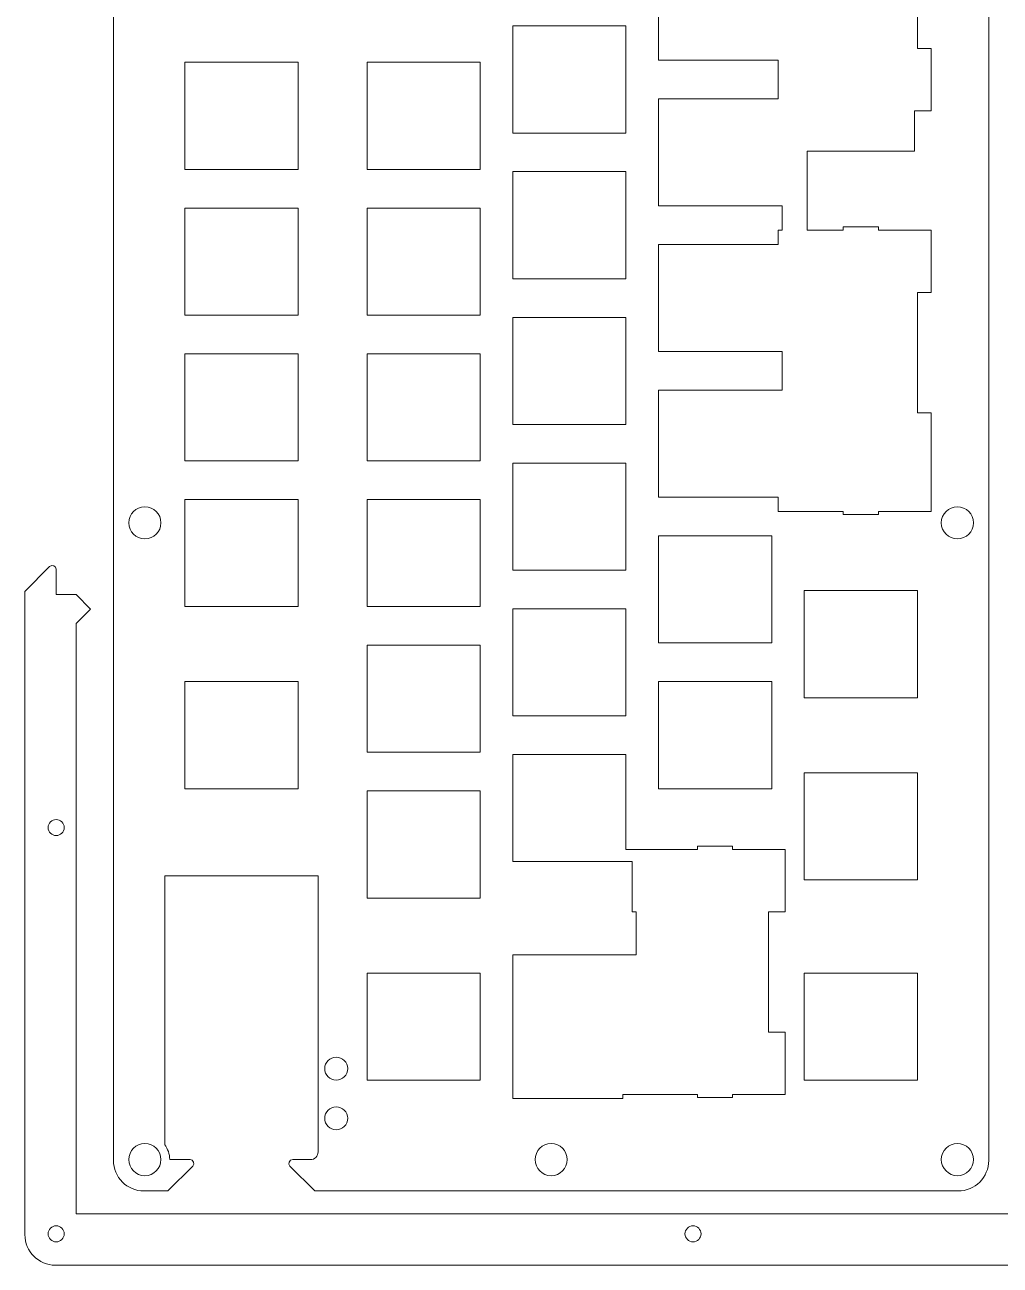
# Model space of a CAD drawing. Header units: millimetres. Extents: x -115 to 298, y -278 to -6.
# Drawn here: x 2.5 to 130, y -278.2 to -116.1 of the extents above; entities that cross this region are included whole.
import ezdxf

# ---------------------------------------------------------------- set-up
doc = ezdxf.new("R2010")
doc.units = ezdxf.units.MM
doc.header["$MEASUREMENT"] = 0
doc.layers.add('cut', color=7, linetype='Continuous', lineweight=0)

msp = doc.modelspace()

# ---------------------------------------------------------------- linework, layer by layer
at = {"layer": 'cut', "color": 18, "lineweight": 9, "true_color": 0x000000}
for points, knots in [([(124.46, -6.5), (124.46, -6.5), (18.04, -6.5), (18.04, -6.5), (15.83, -6.5), (14.04, -8.29), (14.04, -10.5), (14.04, -10.5), (14.04, -264.55), (14.04, -264.55), (14.04, -266.76), (15.83, -268.55), (18.04, -268.55), (18.04, -268.55), (21.17, -268.55), (21.17, -268.55), (21.17, -268.55), (24.41, -265.31), (24.41, -265.31), (24.73, -264.99), (24.51, -264.45), (24.06, -264.45), (24.06, -264.45), (21.4, -264.45), (21.4, -264.45), (21.4, -264.45), (21.4, -264.45), (21.4, -264.45), (21.4, -263.72), (21.15, -263.04), (20.74, -262.5), (20.74, -262.5), (20.74, -227.34), (20.74, -227.34), (20.74, -227.34), (40.79, -227.34), (40.79, -227.34), (40.79, -227.34), (40.79, -263.45), (40.79, -263.45), (40.79, -264), (40.35, -264.45), (39.79, -264.45), (39.79, -264.45), (37.48, -264.45), (37.48, -264.45), (37.03, -264.45), (36.81, -264.99), (37.12, -265.31), (37.12, -265.31), (40.37, -268.55), (40.37, -268.55), (40.37, -268.55), (124.46, -268.55), (124.46, -268.55), (126.66, -268.55), (128.46, -266.76), (128.46, -264.55), (128.46, -264.55), (128.46, -10.5), (128.46, -10.5), (128.46, -8.29), (126.66, -6.5), (124.46, -6.5)], [0, 0, 0, 0, 1, 1, 1, 2, 2, 2, 3, 3, 3, 4, 4, 4, 5, 5, 5, 6, 6, 6, 7, 7, 7, 8, 8, 8, 9, 9, 9, 10, 10, 10, 11, 11, 11, 12, 12, 12, 13, 13, 13, 14, 14, 14, 15, 15, 15, 16, 16, 16, 17, 17, 17, 18, 18, 18, 19, 19, 19, 20, 20, 20, 21, 21, 21, 21]), ([(120.94, -79.71), (120.94, -79.71), (118.74, -79.71), (118.74, -79.71), (118.74, -79.71), (118.74, -84.99), (118.74, -84.99), (118.74, -84.99), (104.74, -84.99), (104.74, -84.99), (104.74, -84.99), (104.74, -95.3), (104.74, -95.3), (104.74, -95.3), (109.45, -95.3), (109.45, -95.3), (109.45, -95.3), (109.45, -94.88), (109.45, -94.88), (109.45, -94.88), (109.45, -94.88), (109.45, -94.88), (109.45, -94.88), (109.45, -94.88), (109.45, -94.88), (109.45, -94.88), (114.04, -94.88), (114.04, -94.88), (114.04, -94.88), (114.04, -94.88), (114.04, -94.88), (114.04, -94.88), (114.04, -94.88), (114.04, -94.88), (114.04, -94.88), (114.04, -95.3), (114.04, -95.3), (114.04, -95.3), (120.94, -95.3), (120.94, -95.3), (120.94, -95.3), (120.94, -103.46), (120.94, -103.46), (120.94, -103.46), (119.14, -103.46), (119.14, -103.46), (119.14, -103.46), (119.14, -119.18), (119.14, -119.18), (119.14, -119.18), (120.94, -119.18), (120.94, -119.18), (120.94, -119.18), (120.94, -127.34), (120.94, -127.34), (120.94, -127.34), (118.74, -127.34), (118.74, -127.34), (118.74, -127.34), (118.74, -132.62), (118.74, -132.62), (118.74, -132.62), (104.74, -132.62), (104.74, -132.62), (104.74, -132.62), (104.74, -142.94), (104.74, -142.94), (104.74, -142.94), (109.45, -142.94), (109.45, -142.94), (109.45, -142.94), (109.45, -142.52), (109.45, -142.52), (109.45, -142.52), (114.04, -142.52), (114.04, -142.52), (114.04, -142.52), (114.04, -142.94), (114.04, -142.94), (114.04, -142.94), (120.94, -142.94), (120.94, -142.94), (120.94, -142.94), (120.94, -151.1), (120.94, -151.1), (120.94, -151.1), (119.14, -151.1), (119.14, -151.1), (119.14, -151.1), (119.14, -166.82), (119.14, -166.82), (119.14, -166.82), (120.94, -166.82), (120.94, -166.82), (120.94, -166.82), (120.94, -179.7), (120.94, -179.7), (120.94, -179.7), (114.04, -179.7), (114.04, -179.7), (114.04, -179.7), (114.04, -180.1), (114.04, -180.1), (114.04, -180.1), (109.45, -180.1), (109.45, -180.1), (109.45, -180.1), (109.45, -179.7), (109.45, -179.7), (109.45, -179.7), (100.94, -179.7), (100.94, -179.7), (100.94, -179.7), (100.94, -177.86), (100.94, -177.86), (100.94, -177.86), (85.29, -177.86), (85.29, -177.86), (85.29, -177.86), (85.29, -163.86), (85.29, -163.86), (85.29, -163.86), (101.44, -163.86), (101.44, -163.86), (101.44, -163.86), (101.44, -158.81), (101.44, -158.81), (101.44, -158.81), (85.29, -158.81), (85.29, -158.81), (85.29, -158.81), (85.29, -144.81), (85.29, -144.81), (85.29, -144.81), (100.94, -144.82), (100.94, -144.82), (100.94, -144.82), (100.94, -142.94), (100.94, -142.94), (100.94, -142.94), (101.44, -142.94), (101.44, -142.94), (101.44, -142.94), (101.44, -139.76), (101.44, -139.76), (101.44, -139.76), (85.29, -139.76), (85.29, -139.76), (85.29, -139.76), (85.29, -125.76), (85.29, -125.76), (85.29, -125.76), (100.94, -125.76), (100.94, -125.76), (100.94, -125.76), (100.94, -120.71), (100.94, -120.71), (100.94, -120.71), (85.29, -120.71), (85.29, -120.71), (85.29, -120.71), (85.29, -106.71), (85.29, -106.71), (85.29, -106.71), (101.44, -106.71), (101.44, -106.71), (101.44, -106.71), (101.44, -103.46), (101.44, -103.46), (101.44, -103.46), (100.94, -103.46), (100.94, -103.46), (100.94, -103.46), (100.94, -101.66), (100.94, -101.66), (100.94, -101.66), (85.29, -101.66), (85.29, -101.66), (85.29, -101.66), (85.29, -87.66), (85.29, -87.66), (85.29, -87.66), (101.44, -87.66), (101.44, -87.66), (101.44, -87.66), (101.44, -82.61), (101.44, -82.61), (101.44, -82.61), (85.29, -82.61), (85.29, -82.61), (85.29, -82.61), (85.29, -68.61), (85.29, -68.61), (85.29, -68.61), (99.69, -68.61), (99.69, -68.61), (99.69, -68.61), (99.69, -71.55), (99.69, -71.55), (99.69, -71.55), (104.74, -71.55), (104.74, -71.55), (104.74, -71.55), (104.74, -70.99), (104.74, -70.99), (104.74, -70.99), (118.74, -70.99), (118.74, -70.99), (118.74, -70.99), (118.74, -71.55), (118.74, -71.55), (118.74, -71.55), (120.94, -71.55), (120.94, -71.55), (120.94, -71.55), (120.94, -79.71), (120.94, -79.71)], [0, 0, 0, 0, 1, 1, 1, 2, 2, 2, 3, 3, 3, 4, 4, 4, 5, 5, 5, 6, 6, 6, 7, 7, 7, 8, 8, 8, 9, 9, 9, 10, 10, 10, 11, 11, 11, 12, 12, 12, 13, 13, 13, 14, 14, 14, 15, 15, 15, 16, 16, 16, 17, 17, 17, 18, 18, 18, 19, 19, 19, 20, 20, 20, 21, 21, 21, 22, 22, 22, 23, 23, 23, 24, 24, 24, 25, 25, 25, 26, 26, 26, 27, 27, 27, 28, 28, 28, 29, 29, 29, 30, 30, 30, 31, 31, 31, 32, 32, 32, 33, 33, 33, 34, 34, 34, 35, 35, 35, 36, 36, 36, 37, 37, 37, 38, 38, 38, 39, 39, 39, 40, 40, 40, 41, 41, 41, 42, 42, 42, 43, 43, 43, 44, 44, 44, 45, 45, 45, 46, 46, 46, 47, 47, 47, 48, 48, 48, 49, 49, 49, 50, 50, 50, 51, 51, 51, 52, 52, 52, 53, 53, 53, 54, 54, 54, 55, 55, 55, 56, 56, 56, 57, 57, 57, 58, 58, 58, 59, 59, 59, 60, 60, 60, 61, 61, 61, 62, 62, 62, 63, 63, 63, 64, 64, 64, 65, 65, 65, 66, 66, 66, 67, 67, 67, 68, 68, 68, 69, 69, 69, 70, 70, 70, 71, 71, 71, 72, 72, 72, 72]), ([(66.24, -130.24), (66.24, -130.24), (66.24, -116.24), (66.24, -116.24), (66.24, -116.24), (81.04, -116.24), (81.04, -116.24), (81.04, -116.24), (81.04, -130.24), (81.04, -130.24), (81.04, -130.24), (66.24, -130.24), (66.24, -130.24)], [0, 0, 0, 0, 1, 1, 1, 2, 2, 2, 3, 3, 3, 4, 4, 4, 4]), ([(38.17, -135), (38.17, -135), (23.37, -135), (23.37, -135), (23.37, -135), (23.37, -121), (23.37, -121), (23.37, -121), (38.17, -121), (38.17, -121), (38.17, -121), (38.17, -135), (38.17, -135)], [0, 0, 0, 0, 1, 1, 1, 2, 2, 2, 3, 3, 3, 4, 4, 4, 4]), ([(61.99, -135), (61.99, -135), (47.19, -135), (47.19, -135), (47.19, -135), (47.19, -121), (47.19, -121), (47.19, -121), (61.99, -121), (61.99, -121), (61.99, -121), (61.99, -135), (61.99, -135)], [0, 0, 0, 0, 1, 1, 1, 2, 2, 2, 3, 3, 3, 4, 4, 4, 4]), ([(66.24, -149.29), (66.24, -149.29), (66.24, -135.29), (66.24, -135.29), (66.24, -135.29), (81.04, -135.29), (81.04, -135.29), (81.04, -135.29), (81.04, -149.29), (81.04, -149.29), (81.04, -149.29), (66.24, -149.29), (66.24, -149.29)], [0, 0, 0, 0, 1, 1, 1, 2, 2, 2, 3, 3, 3, 4, 4, 4, 4]), ([(38.17, -154.05), (38.17, -154.05), (23.37, -154.05), (23.37, -154.05), (23.37, -154.05), (23.37, -140.05), (23.37, -140.05), (23.37, -140.05), (38.17, -140.05), (38.17, -140.05), (38.17, -140.05), (38.17, -154.05), (38.17, -154.05)], [0, 0, 0, 0, 1, 1, 1, 2, 2, 2, 3, 3, 3, 4, 4, 4, 4]), ([(61.99, -154.05), (61.99, -154.05), (47.19, -154.05), (47.19, -154.05), (47.19, -154.05), (47.19, -140.05), (47.19, -140.05), (47.19, -140.05), (61.99, -140.05), (61.99, -140.05), (61.99, -140.05), (61.99, -154.05), (61.99, -154.05)], [0, 0, 0, 0, 1, 1, 1, 2, 2, 2, 3, 3, 3, 4, 4, 4, 4]), ([(66.24, -168.34), (66.24, -168.34), (66.24, -154.34), (66.24, -154.34), (66.24, -154.34), (81.04, -154.34), (81.04, -154.34), (81.04, -154.34), (81.04, -168.34), (81.04, -168.34), (81.04, -168.34), (66.24, -168.34), (66.24, -168.34)], [0, 0, 0, 0, 1, 1, 1, 2, 2, 2, 3, 3, 3, 4, 4, 4, 4]), ([(38.17, -173.1), (38.17, -173.1), (23.37, -173.1), (23.37, -173.1), (23.37, -173.1), (23.37, -159.1), (23.37, -159.1), (23.37, -159.1), (38.17, -159.1), (38.17, -159.1), (38.17, -159.1), (38.17, -173.1), (38.17, -173.1)], [0, 0, 0, 0, 1, 1, 1, 2, 2, 2, 3, 3, 3, 4, 4, 4, 4]), ([(61.99, -173.1), (61.99, -173.1), (47.19, -173.1), (47.19, -173.1), (47.19, -173.1), (47.19, -159.1), (47.19, -159.1), (47.19, -159.1), (61.99, -159.1), (61.99, -159.1), (61.99, -159.1), (61.99, -173.1), (61.99, -173.1)], [0, 0, 0, 0, 1, 1, 1, 2, 2, 2, 3, 3, 3, 4, 4, 4, 4]), ([(260.5, -163.84), (260.5, -163.84), (257.81, -163.84), (257.81, -163.84), (257.81, -163.84), (257.81, -163.84), (257.81, -163.84), (257.81, -163.84), (254.46, -167.19), (254.46, -167.19), (254.46, -167.19), (257.81, -170.54), (257.81, -170.54), (257.81, -170.54), (257.81, -190.59), (257.81, -190.59), (257.81, -190.59), (257.81, -190.59), (257.81, -190.59), (257.81, -190.59), (255.92, -192.47), (255.92, -192.47), (255.92, -192.47), (257.81, -194.35), (257.81, -194.35), (257.81, -194.35), (257.81, -199.13), (257.81, -199.13), (257.81, -199.13), (257.81, -271.55), (257.81, -271.55), (257.81, -271.55), (9.15, -271.55), (9.15, -271.55), (9.15, -271.55), (9.15, -194.35), (9.15, -194.35), (9.15, -194.35), (9.15, -194.35), (9.15, -194.35), (9.15, -194.35), (9.15, -194.35), (9.15, -194.35), (9.15, -194.35), (11.03, -192.47), (11.03, -192.47), (11.03, -192.47), (9.15, -190.59), (9.15, -190.59), (9.15, -190.59), (9.15, -190.59), (9.15, -190.59), (9.15, -190.59), (6.55, -190.59), (6.55, -190.59), (6.55, -190.59), (6.55, -187.27), (6.55, -187.27), (6.55, -186.82), (6.02, -186.6), (5.7, -186.92), (5.7, -186.92), (2.46, -190.16), (2.46, -190.16), (2.46, -190.16), (2.46, -274.25), (2.46, -274.25), (2.46, -276.46), (4.25, -278.25), (6.46, -278.25), (6.46, -278.25), (260.5, -278.25), (260.5, -278.25), (262.71, -278.25), (264.51, -276.46), (264.51, -274.25), (264.51, -274.25), (264.51, -167.84), (264.51, -167.84), (264.51, -165.63), (262.71, -163.84), (260.5, -163.84)], [0, 0, 0, 0, 1, 1, 1, 2, 2, 2, 3, 3, 3, 4, 4, 4, 5, 5, 5, 6, 6, 6, 7, 7, 7, 8, 8, 8, 9, 9, 9, 10, 10, 10, 11, 11, 11, 12, 12, 12, 13, 13, 13, 14, 14, 14, 15, 15, 15, 16, 16, 16, 17, 17, 17, 18, 18, 18, 19, 19, 19, 20, 20, 20, 21, 21, 21, 22, 22, 22, 23, 23, 23, 24, 24, 24, 25, 25, 25, 26, 26, 26, 27, 27, 27, 27]), ([(66.24, -187.39), (66.24, -187.39), (66.24, -173.39), (66.24, -173.39), (66.24, -173.39), (81.04, -173.39), (81.04, -173.39), (81.04, -173.39), (81.04, -187.39), (81.04, -187.39), (81.04, -187.39), (66.24, -187.39), (66.24, -187.39)], [0, 0, 0, 0, 1, 1, 1, 2, 2, 2, 3, 3, 3, 4, 4, 4, 4]), ([(38.17, -192.15), (38.17, -192.15), (23.37, -192.15), (23.37, -192.15), (23.37, -192.15), (23.37, -178.15), (23.37, -178.15), (23.37, -178.15), (38.17, -178.15), (38.17, -178.15), (38.17, -178.15), (38.17, -192.15), (38.17, -192.15)], [0, 0, 0, 0, 1, 1, 1, 2, 2, 2, 3, 3, 3, 4, 4, 4, 4]), ([(61.99, -192.15), (61.99, -192.15), (47.19, -192.15), (47.19, -192.15), (47.19, -192.15), (47.19, -178.15), (47.19, -178.15), (47.19, -178.15), (61.99, -178.15), (61.99, -178.15), (61.99, -178.15), (61.99, -192.15), (61.99, -192.15)], [0, 0, 0, 0, 1, 1, 1, 2, 2, 2, 3, 3, 3, 4, 4, 4, 4]), ([(18.15, -183.3), (17, -183.3), (16.05, -182.36), (16.05, -181.2), (16.05, -180.04), (17, -179.1), (18.15, -179.1), (19.31, -179.1), (20.25, -180.04), (20.25, -181.2), (20.25, -182.36), (19.31, -183.3), (18.15, -183.3)], [0, 0, 0, 0, 1, 1, 1, 2, 2, 2, 3, 3, 3, 4, 4, 4, 4]), ([(124.36, -183.3), (123.2, -183.3), (122.26, -182.36), (122.26, -181.2), (122.26, -180.04), (123.2, -179.1), (124.36, -179.1), (125.52, -179.1), (126.46, -180.04), (126.46, -181.2), (126.46, -182.36), (125.52, -183.3), (124.36, -183.3)], [0, 0, 0, 0, 1, 1, 1, 2, 2, 2, 3, 3, 3, 4, 4, 4, 4]), ([(85.29, -196.91), (85.29, -196.91), (85.29, -182.91), (85.29, -182.91), (85.29, -182.91), (100.09, -182.91), (100.09, -182.91), (100.09, -182.91), (100.09, -196.91), (100.09, -196.91), (100.09, -196.91), (85.29, -196.91), (85.29, -196.91)], [0, 0, 0, 0, 1, 1, 1, 2, 2, 2, 3, 3, 3, 4, 4, 4, 4]), ([(119.14, -204.06), (119.14, -204.06), (104.34, -204.06), (104.34, -204.06), (104.34, -204.06), (104.34, -190.06), (104.34, -190.06), (104.34, -190.06), (119.14, -190.06), (119.14, -190.06), (119.14, -190.06), (119.14, -204.06), (119.14, -204.06)], [0, 0, 0, 0, 1, 1, 1, 2, 2, 2, 3, 3, 3, 4, 4, 4, 4]), ([(81.04, -192.44), (81.04, -192.44), (81.04, -206.44), (81.04, -206.44), (81.04, -206.44), (66.24, -206.44), (66.24, -206.44), (66.24, -206.44), (66.24, -192.44), (66.24, -192.44), (66.24, -192.44), (81.04, -192.44), (81.04, -192.44)], [0, 0, 0, 0, 1, 1, 1, 2, 2, 2, 3, 3, 3, 4, 4, 4, 4]), ([(61.99, -211.2), (61.99, -211.2), (47.19, -211.2), (47.19, -211.2), (47.19, -211.2), (47.19, -197.2), (47.19, -197.2), (47.19, -197.2), (61.99, -197.2), (61.99, -197.2), (61.99, -197.2), (61.99, -211.2), (61.99, -211.2)], [0, 0, 0, 0, 1, 1, 1, 2, 2, 2, 3, 3, 3, 4, 4, 4, 4]), ([(38.17, -215.96), (38.17, -215.96), (23.37, -215.96), (23.37, -215.96), (23.37, -215.96), (23.37, -201.96), (23.37, -201.96), (23.37, -201.96), (38.17, -201.96), (38.17, -201.96), (38.17, -201.96), (38.17, -215.96), (38.17, -215.96)], [0, 0, 0, 0, 1, 1, 1, 2, 2, 2, 3, 3, 3, 4, 4, 4, 4]), ([(100.09, -201.96), (100.09, -201.96), (100.09, -215.96), (100.09, -215.96), (100.09, -215.96), (85.29, -215.96), (85.29, -215.96), (85.29, -215.96), (85.29, -201.96), (85.29, -201.96), (85.29, -201.96), (100.09, -201.96), (100.09, -201.96)], [0, 0, 0, 0, 1, 1, 1, 2, 2, 2, 3, 3, 3, 4, 4, 4, 4]), ([(101.86, -232.05), (101.86, -232.05), (99.68, -232.05), (99.68, -232.05), (99.68, -232.05), (99.68, -247.77), (99.68, -247.77), (99.68, -247.77), (101.86, -247.77), (101.86, -247.77), (101.86, -247.77), (101.86, -255.93), (101.86, -255.93), (101.86, -255.93), (94.96, -255.93), (94.96, -255.93), (94.96, -255.93), (94.96, -256.33), (94.96, -256.33), (94.96, -256.33), (90.38, -256.33), (90.38, -256.33), (90.38, -256.33), (90.38, -255.93), (90.38, -255.93), (90.38, -255.93), (80.64, -255.92), (80.64, -255.92), (80.64, -255.92), (80.64, -256.45), (80.64, -256.45), (80.64, -256.45), (66.24, -256.45), (66.24, -256.45), (66.24, -256.45), (66.24, -237.68), (66.24, -237.68), (66.24, -237.68), (82.36, -237.68), (82.36, -237.68), (82.36, -237.68), (82.36, -232.05), (82.36, -232.05), (82.36, -232.05), (81.86, -232.05), (81.86, -232.05), (81.86, -232.05), (81.86, -225.49), (81.86, -225.49), (81.86, -225.49), (66.24, -225.49), (66.24, -225.49), (66.24, -225.49), (66.24, -211.49), (66.24, -211.49), (66.24, -211.49), (81.04, -211.49), (81.04, -211.49), (81.04, -211.49), (81.04, -223.89), (81.04, -223.89), (81.04, -223.89), (90.38, -223.89), (90.38, -223.89), (90.38, -223.89), (90.38, -223.47), (90.38, -223.47), (90.38, -223.47), (94.96, -223.47), (94.96, -223.47), (94.96, -223.47), (94.96, -223.89), (94.96, -223.89), (94.96, -223.89), (101.86, -223.89), (101.86, -223.89), (101.86, -223.89), (101.86, -232.05), (101.86, -232.05)], [0, 0, 0, 0, 1, 1, 1, 2, 2, 2, 3, 3, 3, 4, 4, 4, 5, 5, 5, 6, 6, 6, 7, 7, 7, 8, 8, 8, 9, 9, 9, 10, 10, 10, 11, 11, 11, 12, 12, 12, 13, 13, 13, 14, 14, 14, 15, 15, 15, 16, 16, 16, 17, 17, 17, 18, 18, 18, 19, 19, 19, 20, 20, 20, 21, 21, 21, 22, 22, 22, 23, 23, 23, 24, 24, 24, 25, 25, 25, 26, 26, 26, 26]), ([(119.14, -227.87), (119.14, -227.87), (104.34, -227.87), (104.34, -227.87), (104.34, -227.87), (104.34, -213.87), (104.34, -213.87), (104.34, -213.87), (119.14, -213.87), (119.14, -213.87), (119.14, -213.87), (119.14, -227.87), (119.14, -227.87)], [0, 0, 0, 0, 1, 1, 1, 2, 2, 2, 3, 3, 3, 4, 4, 4, 4]), ([(61.99, -230.25), (61.99, -230.25), (47.19, -230.25), (47.19, -230.25), (47.19, -230.25), (47.19, -216.25), (47.19, -216.25), (47.19, -216.25), (61.99, -216.25), (61.99, -216.25), (61.99, -216.25), (61.99, -230.25), (61.99, -230.25)], [0, 0, 0, 0, 1, 1, 1, 2, 2, 2, 3, 3, 3, 4, 4, 4, 4]), ([(6.55, -222.09), (5.98, -222.09), (5.5, -221.62), (5.5, -221.04), (5.5, -220.46), (5.98, -219.99), (6.55, -219.99), (7.13, -219.99), (7.6, -220.46), (7.6, -221.04), (7.6, -221.62), (7.13, -222.09), (6.55, -222.09)], [0, 0, 0, 0, 1, 1, 1, 2, 2, 2, 3, 3, 3, 4, 4, 4, 4]), ([(61.99, -254.06), (61.99, -254.06), (47.19, -254.06), (47.19, -254.06), (47.19, -254.06), (47.19, -240.06), (47.19, -240.06), (47.19, -240.06), (61.99, -240.06), (61.99, -240.06), (61.99, -240.06), (61.99, -254.06), (61.99, -254.06)], [0, 0, 0, 0, 1, 1, 1, 2, 2, 2, 3, 3, 3, 4, 4, 4, 4]), ([(119.14, -254.06), (119.14, -254.06), (104.34, -254.06), (104.34, -254.06), (104.34, -254.06), (104.34, -240.06), (104.34, -240.06), (104.34, -240.06), (119.14, -240.06), (119.14, -240.06), (119.14, -240.06), (119.14, -254.06), (119.14, -254.06)], [0, 0, 0, 0, 1, 1, 1, 2, 2, 2, 3, 3, 3, 4, 4, 4, 4]), ([(43.16, -254.05), (42.33, -254.05), (41.66, -253.38), (41.66, -252.55), (41.66, -251.72), (42.33, -251.05), (43.16, -251.05), (43.98, -251.05), (44.66, -251.72), (44.66, -252.55), (44.66, -253.38), (43.98, -254.05), (43.16, -254.05)], [0, 0, 0, 0, 1, 1, 1, 2, 2, 2, 3, 3, 3, 4, 4, 4, 4]), ([(43.16, -260.55), (42.33, -260.55), (41.66, -259.87), (41.66, -259.05), (41.66, -258.22), (42.33, -257.55), (43.16, -257.55), (43.98, -257.55), (44.66, -258.22), (44.66, -259.05), (44.66, -259.87), (43.98, -260.55), (43.16, -260.55)], [0, 0, 0, 0, 1, 1, 1, 2, 2, 2, 3, 3, 3, 4, 4, 4, 4]), ([(18.15, -266.55), (17, -266.55), (16.05, -265.61), (16.05, -264.45), (16.05, -263.29), (17, -262.35), (18.15, -262.35), (19.31, -262.35), (20.25, -263.29), (20.25, -264.45), (20.25, -265.61), (19.31, -266.55), (18.15, -266.55)], [0, 0, 0, 0, 1, 1, 1, 2, 2, 2, 3, 3, 3, 4, 4, 4, 4]), ([(71.26, -266.55), (70.1, -266.55), (69.16, -265.61), (69.16, -264.45), (69.16, -263.29), (70.1, -262.35), (71.26, -262.35), (72.41, -262.35), (73.36, -263.29), (73.36, -264.45), (73.36, -265.61), (72.41, -266.55), (71.26, -266.55)], [0, 0, 0, 0, 1, 1, 1, 2, 2, 2, 3, 3, 3, 4, 4, 4, 4]), ([(124.36, -266.55), (123.2, -266.55), (122.26, -265.61), (122.26, -264.45), (122.26, -263.29), (123.2, -262.35), (124.36, -262.35), (125.52, -262.35), (126.46, -263.29), (126.46, -264.45), (126.46, -265.61), (125.52, -266.55), (124.36, -266.55)], [0, 0, 0, 0, 1, 1, 1, 2, 2, 2, 3, 3, 3, 4, 4, 4, 4]), ([(6.55, -275.2), (5.98, -275.2), (5.5, -274.73), (5.5, -274.15), (5.5, -273.57), (5.98, -273.1), (6.55, -273.1), (7.13, -273.1), (7.6, -273.57), (7.6, -274.15), (7.6, -274.73), (7.13, -275.2), (6.55, -275.2)], [0, 0, 0, 0, 1, 1, 1, 2, 2, 2, 3, 3, 3, 4, 4, 4, 4]), ([(89.8, -275.2), (89.23, -275.2), (88.75, -274.73), (88.75, -274.15), (88.75, -273.57), (89.23, -273.1), (89.8, -273.1), (90.38, -273.1), (90.85, -273.57), (90.85, -274.15), (90.85, -274.73), (90.38, -275.2), (89.8, -275.2)], [0, 0, 0, 0, 1, 1, 1, 2, 2, 2, 3, 3, 3, 4, 4, 4, 4])]:
    msp.add_open_spline(points, degree=3, knots=knots, dxfattribs=at)

doc.saveas('drawing.dxf')
